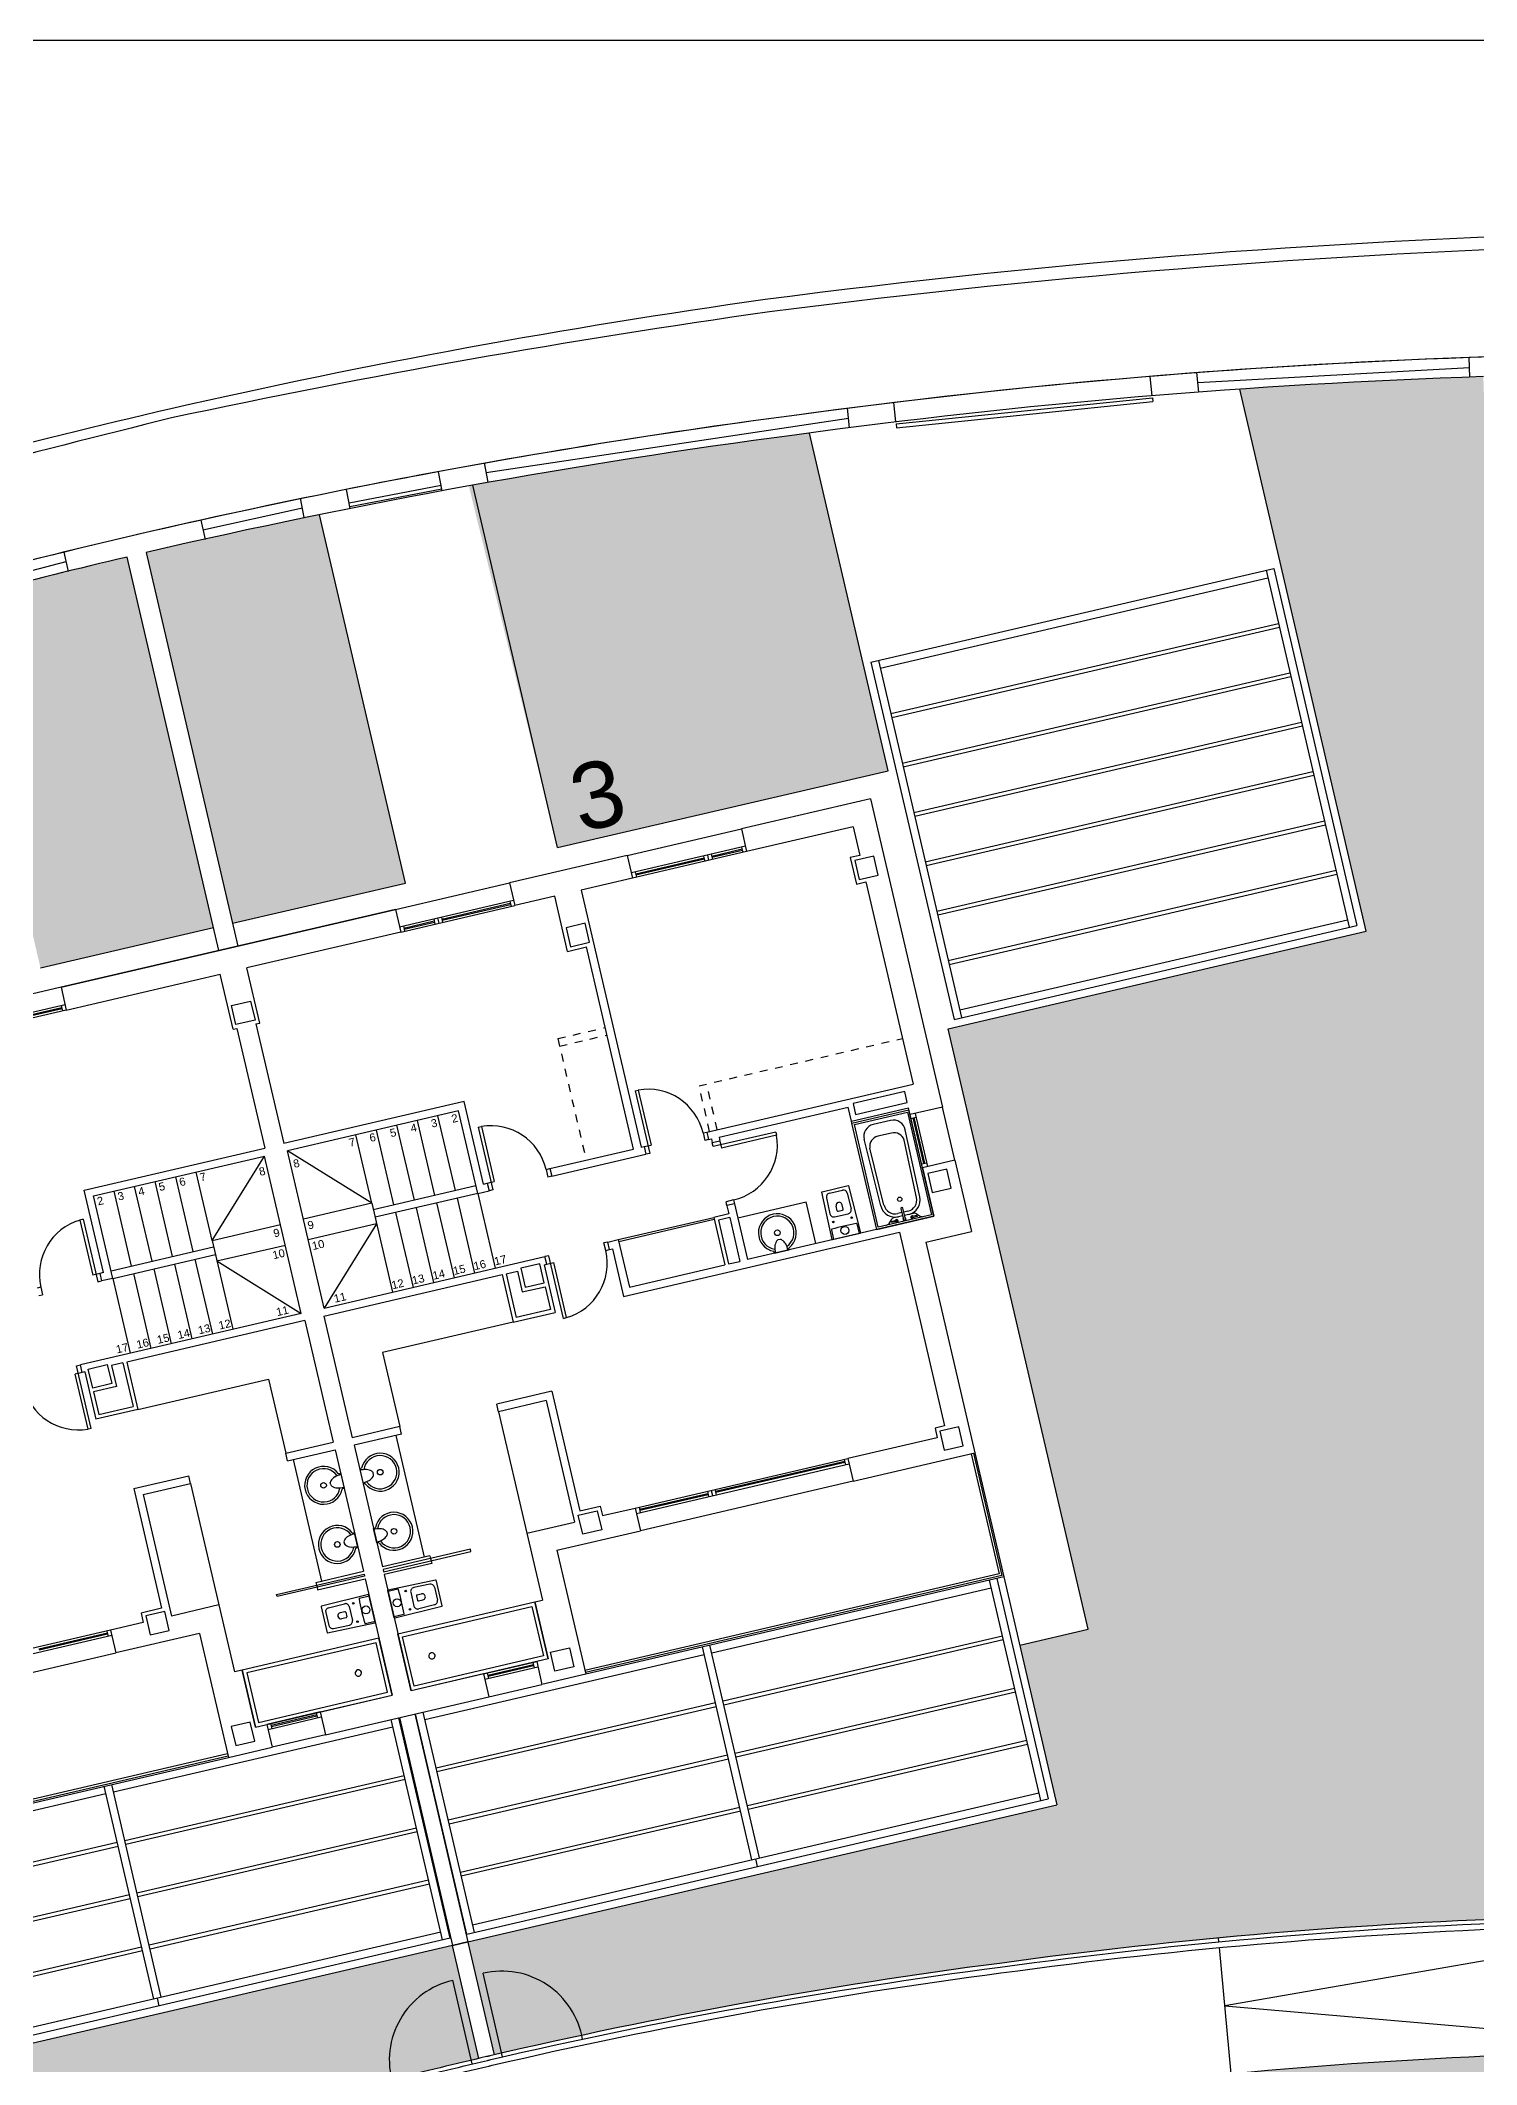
# Model space of a CAD drawing. Header units: millimetres. Extents: x 441061 to 442903, y 4515148 to 4515613.
# Drawn here: x 441847.95 to 441866.35, y 4515587 to 4515612.94 of the extents above; entities that cross this region are included whole.
import ezdxf
from ezdxf.enums import TextEntityAlignment as Align

# ---------------------------------------------------------------- set-up
doc = ezdxf.new("R2010")
doc.units = ezdxf.units.MM
doc.linetypes.add('RAYITAS', pattern=[0.375, 0.25, -0.125])
doc.layers.add('01_cartela', color=6, linetype='Continuous', plot=False)
doc.layers.add('01_cesped', color=7, linetype='Continuous', true_color=0x659a66)
for name, color, linetype in [('01_cotas', 254, 'Continuous'), ('01_mono PRIMERA', 2, 'Continuous'), ('01_piscinas', 254, 'Continuous'), ('01_proyección', 4, 'RAYITAS'), ('01_PÉRGOLAS', 254, 'Continuous')]:
    doc.layers.add(name, color=color, linetype=linetype)
doc.styles.add('Estilo1', font='swissel.ttf')
doc.styles.add('NIEVES2', font='sanss___.ttf')

# ---------------------------------------------------------------- blocks, each defined once
blk = doc.blocks.new('A$C065C7C63')
at = {"layer": '01_mono PRIMERA', "color": 254}
for p, q in [((7.657, 13.1, 0), (6.157, 13.1, 0)), ((7.657, 13.1, 0), (7.657, 12.8, 0)), ((7.657, 13.1, 0), (12.057, 13.1, 0)), ((12.057, 13.1, 0), (7.657, 13.1, 0)), ((12.057, 13.1, 0), (12.057, 12.8, 0)), ((12.057, 13.1, 0), (13.557, 13.1, 0)), ((15.107, 13.1, 0), (13.557, 13.1, 0)), ((13.557, 13.1, 0), (13.557, 12.8, 0)), ((15.107, 13.1, 0), (15.107, 12.8, 0)), ((15.107, 13.1, 0), (16.607, 13.1, 0)), ((16.607, 13.1, 0), (16.607, 12.8, 0)), ((18.307, 13.1, 0), (16.607, 13.1, 0)), ((18.307, 13.1, 0), (18.307, 9.042, 0)), ((7.657, 12.87, 0), (6.157, 12.87, 0)), ((7.657, 12.8, 0), (6.157, 12.8, 0)), ((7.607, 12.842, 0), (7.207, 12.842, 0)), ((7.607, 12.828, 0), (7.207, 12.828, 0)), ((7.607, 12.87, 0), (7.607, 12.8, 0)), ((7.657, 12.8, 0), (9.682, 12.8, 0)), ((9.682, 12.075, 0), (9.682, 12.8, 0)), ((10.032, 12.075, 0), (10.032, 12.8, 0)), ((12.057, 12.8, 0), (10.032, 12.8, 0)), ((12.057, 12.87, 0), (13.557, 12.87, 0)), ((12.057, 12.8, 0), (13.557, 12.8, 0)), ((12.107, 12.87, 0), (12.107, 12.8, 0)), ((12.107, 12.842, 0), (12.507, 12.842, 0)), ((12.107, 12.828, 0), (12.507, 12.828, 0)), ((12.507, 12.87, 0), (12.507, 12.8, 0)), ((12.557, 12.87, 0), (12.557, 12.8, 0)), ((12.607, 12.87, 0), (12.607, 12.8, 0)), ((12.607, 12.842, 0), (13.507, 12.842, 0)), ((12.607, 12.828, 0), (13.507, 12.828, 0)), ((13.507, 12.87, 0), (13.507, 12.8, 0)), ((14.082, 12.8, 0), (13.557, 12.8, 0)), ((14.082, 12.075, 0), (14.082, 12.8, 0)), ((14.432, 12.8, 0), (14.432, 9.415, 0)), ((15.107, 12.8, 0), (14.432, 12.8, 0)), ((16.607, 12.87, 0), (15.107, 12.87, 0)), ((16.607, 12.8, 0), (15.107, 12.8, 0)), ((15.157, 12.87, 0), (15.157, 12.8, 0)), ((16.057, 12.842, 0), (15.157, 12.842, 0)), ((16.057, 12.828, 0), (15.157, 12.828, 0)), ((16.057, 12.87, 0), (16.057, 12.8, 0)), ((16.107, 12.87, 0), (16.107, 12.8, 0)), ((16.157, 12.87, 0), (16.157, 12.8, 0)), ((16.557, 12.842, 0), (16.157, 12.842, 0)), ((16.557, 12.828, 0), (16.157, 12.828, 0)), ((16.557, 12.87, 0), (16.557, 12.8, 0)), ((18.007, 12.8, 0), (16.607, 12.8, 0)), ((18.007, 12.8, 0), (18.007, 12.425, 0)), ((9.682, 12.075, 0), (9.732, 12.075, 0)), ((9.732, 12.075, 0), (9.732, 10.5, 0)), ((9.982, 12.075, 0), (9.982, 10.5, 0)), ((9.982, 12.075, 0), (10.032, 12.075, 0)), ((14.332, 9.415, 0), (14.332, 12.075, 0)), ((18.007, 12.075, 0), (18.007, 9.415, 0)), ((7.357, 10.5, 0), (9.732, 10.5, 0)), ((7.357, 9.415, 0), (7.357, 10.5, 0)), ((7.457, 10.4, 0), (9.707, 10.4, 0)), ((7.457, 9.315, 0), (7.457, 10.4, 0)), ((7.727, 9.415, 0), (7.727, 10.4, 0)), ((7.997, 9.415, 0), (7.997, 10.4, 0)), ((8.267, 9.415, 0), (8.267, 10.4, 0)), ((8.537, 9.415, 0), (8.537, 10.4, 0)), ((8.807, 9.5, 0), (8.807, 10.4, 0)), ((8.807, 9.5, 0), (9.707, 10.4, 0)), ((9.707, 8.33, 0), (9.707, 10.4, 0)), ((12.357, 10.5, 0), (9.982, 10.5, 0)), ((12.257, 10.4, 0), (10.007, 10.4, 0)), ((10.907, 9.5, 0), (10.007, 10.4, 0)), ((10.007, 8.33, 0), (10.007, 10.4, 0)), ((10.907, 9.5, 0), (10.907, 10.4, 0)), ((11.177, 9.415, 0), (11.177, 10.4, 0)), ((11.447, 9.415, 0), (11.447, 10.4, 0)), ((11.717, 9.415, 0), (11.717, 10.4, 0)), ((11.987, 9.415, 0), (11.987, 10.4, 0)), ((12.257, 9.315, 0), (12.257, 10.4, 0)), ((12.357, 9.415, 0), (12.357, 10.5, 0)), ((7.259, 10.139, 0), (7.217, 10.139, 0)), ((7.217, 10.139, 0), (7.217, 9.415, 0)), ((7.259, 10.139, 0), (7.259, 9.315, 0)), ((12.456, 10.139, 0), (12.497, 10.139, 0)), ((12.456, 10.139, 0), (12.456, 9.315, 0)), ((12.497, 10.139, 0), (12.497, 9.415, 0)), ((14.52, 10.139, 0), (14.562, 10.139, 0)), ((14.52, 10.139, 0), (14.52, 9.315, 0)), ((14.562, 10.139, 0), (14.562, 9.415, 0)), ((6.534, 9.415, 0), (6.484, 9.415, 0)), ((6.534, 9.415, 0), (6.534, 9.315, 0)), ((7.309, 9.415, 0), (7.217, 9.415, 0)), ((7.357, 9.415, 0), (7.309, 9.415, 0)), ((7.309, 9.415, 0), (7.309, 9.315, 0)), ((7.457, 9.415, 0), (8.807, 9.415, 0)), ((8.807, 9.5, 0), (8.807, 8.33, 0)), ((8.807, 9.5, 0), (9.707, 9.5, 0)), ((10.907, 9.5, 0), (10.007, 9.5, 0)), ((10.907, 9.5, 0), (10.907, 8.33, 0)), ((12.257, 9.415, 0), (10.907, 9.415, 0)), ((12.357, 9.415, 0), (12.406, 9.415, 0)), ((12.406, 9.415, 0), (12.406, 9.315, 0)), ((12.406, 9.415, 0), (12.497, 9.415, 0)), ((13.181, 9.415, 0), (13.231, 9.415, 0)), ((13.181, 9.415, 0), (13.181, 9.315, 0)), ((13.231, 9.415, 0), (14.332, 9.415, 0)), ((13.231, 9.415, 0), (13.231, 9.315, 0)), ((14.432, 9.415, 0), (14.47, 9.415, 0)), ((14.47, 9.415, 0), (14.47, 9.315, 0)), ((14.47, 9.415, 0), (14.562, 9.415, 0)), ((15.245, 9.415, 0), (15.295, 9.415, 0)), ((15.245, 9.415, 0), (15.245, 9.315, 0)), ((15.295, 9.415, 0), (18.007, 9.415, 0)), ((15.295, 9.415, 0), (15.295, 9.315, 0)), ((6.484, 9.315, 0), (6.534, 9.315, 0)), ((7.259, 9.315, 0), (7.309, 9.315, 0)), ((7.457, 9.315, 0), (7.309, 9.315, 0)), ((7.457, 9.315, 0), (7.457, 8.33, 0)), ((7.457, 9.315, 0), (8.807, 9.315, 0)), ((7.727, 9.315, 0), (7.727, 8.33, 0)), ((7.997, 9.315, 0), (7.997, 8.33, 0)), ((8.267, 9.315, 0), (8.267, 8.33, 0)), ((8.537, 9.315, 0), (8.537, 8.33, 0)), ((8.807, 9.315, 0), (8.807, 9.23, 0)), ((8.807, 9.23, 0), (9.707, 9.23, 0)), ((8.807, 9.23, 0), (9.707, 8.33, 0)), ((10.907, 9.23, 0), (10.007, 9.23, 0)), ((10.907, 9.23, 0), (10.007, 8.33, 0)), ((10.907, 9.315, 0), (10.907, 9.23, 0)), ((12.257, 9.315, 0), (10.907, 9.315, 0)), ((11.177, 9.315, 0), (11.177, 8.33, 0)), ((11.447, 9.315, 0), (11.447, 8.33, 0)), ((11.717, 9.315, 0), (11.717, 8.33, 0)), ((11.987, 9.315, 0), (11.987, 8.33, 0)), ((12.257, 9.315, 0), (12.257, 8.33, 0)), ((12.257, 9.315, 0), (12.406, 9.315, 0)), ((12.456, 9.315, 0), (12.406, 9.315, 0)), ((13.231, 9.315, 0), (13.181, 9.315, 0)), ((13.231, 9.315, 0), (14.47, 9.315, 0)), ((14.52, 9.315, 0), (14.47, 9.315, 0)), ((15.295, 9.315, 0), (15.245, 9.315, 0)), ((15.295, 9.315, 0), (15.332, 9.315, 0)), ((15.332, 9.315, 0), (15.332, 9.265, 0)), ((15.432, 9.265, 0), (15.332, 9.265, 0)), ((15.332, 9.215, 0), (15.332, 9.265, 0)), ((16.156, 9.215, 0), (15.332, 9.215, 0)), ((15.432, 9.315, 0), (17.132, 9.315, 0)), ((15.432, 9.315, 0), (15.432, 9.265, 0)), ((15.432, 9.265, 0), (15.432, 9.173, 0)), ((16.156, 9.173, 0), (15.432, 9.173, 0)), ((16.156, 9.215, 0), (16.156, 9.173, 0)), ((17.132, 9.13, 0), (17.132, 9.315, 0)), ((17.132, 9.105, 0), (17.132, 9.13, 0)), ((17.132, 9.13, 0), (17.882, 9.13, 0)), ((17.132, 9.105, 0), (17.132, 9.13, 0)), ((17.132, 7.705, 0), (17.132, 9.105, 0)), ((17.132, 9.105, 0), (17.882, 9.105, 0)), ((17.882, 9.042, 0), (17.882, 9.13, 0)), ((17.882, 7.705, 0), (17.882, 9.105, 0)), ((17.158, 7.731, 0), (17.158, 9.079, 0)), ((17.158, 9.079, 0), (17.856, 9.079, 0)), ((17.252, 7.987, 0), (17.237, 8.867, 0)), ((17.622, 9.025, 0), (17.393, 9.025, 0)), ((17.598, 8.865, 0), (17.417, 8.865, 0)), ((17.763, 7.987, 0), (17.777, 8.867, 0)), ((17.856, 9.079, 0), (17.856, 7.731, 0)), ((18.307, 9.042, 0), (17.882, 9.042, 0)), ((17.882, 8.342, 0), (17.882, 9.042, 0)), ((17.882, 8.992, 0), (17.952, 8.992, 0)), ((17.91, 8.392, 0), (17.91, 8.992, 0)), ((17.924, 8.392, 0), (17.924, 8.992, 0)), ((17.952, 8.342, 0), (17.952, 9.042, 0)), ((18.307, 8.342, 0), (18.307, 9.042, 0)), ((17.293, 7.988, 0), (17.281, 8.739, 0)), ((17.721, 7.988, 0), (17.733, 8.739, 0)), ((6.751, 7.506, 0), (6.751, 8.33, 0)), ((6.751, 8.33, 0), (6.801, 8.33, 0)), ((9.707, 8.33, 0), (6.801, 8.33, 0)), ((6.801, 8.23, 0), (6.801, 8.33, 0)), ((10.007, 8.33, 0), (12.913, 8.33, 0)), ((12.913, 8.23, 0), (12.913, 8.33, 0)), ((12.963, 8.33, 0), (12.913, 8.33, 0)), ((12.963, 7.506, 0), (12.963, 8.33, 0)), ((13.738, 8.33, 0), (13.688, 8.33, 0)), ((13.688, 8.23, 0), (13.688, 8.33, 0)), ((13.738, 8.33, 0), (13.877, 8.33, 0)), ((13.738, 8.23, 0), (13.738, 8.33, 0)), ((13.877, 8.33, 0), (13.877, 7.705, 0)), ((13.877, 8.33, 0), (15.132, 8.33, 0)), ((13.877, 8.305, 0), (15.132, 8.305, 0)), ((15.332, 8.33, 0), (15.132, 8.33, 0)), ((15.132, 8.33, 0), (15.132, 7.705, 0)), ((15.332, 8.44, 0), (15.332, 8.49, 0)), ((15.432, 8.49, 0), (15.332, 8.49, 0)), ((15.332, 8.455, 0), (15.332, 8.33, 0)), ((15.432, 8.44, 0), (15.332, 8.44, 0)), ((15.432, 8.49, 0), (15.432, 8.44, 0)), ((15.432, 8.455, 0), (15.432, 7.705, 0)), ((17.882, 8.392, 0), (17.952, 8.392, 0)), ((18.307, 8.342, 0), (17.882, 8.342, 0)), ((17.882, 8.342, 0), (17.882, 7.705, 0)), ((18.307, 8.342, 0), (18.307, 7.405, 0)), ((6.801, 8.23, 0), (6.71, 8.23, 0)), ((6.71, 7.506, 0), (6.71, 8.23, 0)), ((6.837, 8.23, 0), (6.801, 8.23, 0)), ((6.837, 8.23, 0), (6.837, 7.605, 0)), ((7.337, 8.23, 0), (7.187, 8.23, 0)), ((7.187, 8.23, 0), (7.187, 7.955, 0)), ((7.337, 8.23, 0), (7.337, 7.655, 0)), ((9.732, 8.23, 0), (7.387, 8.23, 0)), ((7.387, 8.23, 0), (7.387, 7.605, 0)), ((9.732, 8.23, 0), (9.732, 6.63, 0)), ((9.982, 8.23, 0), (9.982, 6.63, 0)), ((9.982, 8.23, 0), (12.327, 8.23, 0)), ((12.327, 8.23, 0), (12.327, 7.605, 0)), ((12.377, 8.23, 0), (12.527, 8.23, 0)), ((12.377, 8.23, 0), (12.377, 7.655, 0)), ((12.527, 8.23, 0), (12.527, 7.955, 0)), ((12.877, 8.23, 0), (12.913, 8.23, 0)), ((12.877, 8.23, 0), (12.877, 7.605, 0)), ((12.913, 8.23, 0), (13.005, 8.23, 0)), ((13.005, 7.506, 0), (13.005, 8.23, 0)), ((13.688, 8.23, 0), (13.738, 8.23, 0)), ((13.738, 8.23, 0), (13.777, 8.23, 0)), ((13.777, 8.23, 0), (13.777, 7.605, 0)), ((15.332, 8.28, 0), (15.182, 8.28, 0)), ((15.182, 8.28, 0), (15.182, 7.705, 0)), ((15.332, 8.28, 0), (15.332, 7.705, 0)), ((15.432, 8.255, 0), (16.332, 8.255, 0)), ((16.332, 7.705, 0), (16.332, 8.255, 0)), ((16.596, 8.246, 0), (16.593, 8.036, 0)), ((16.646, 8.295, 0), (16.819, 8.295, 0)), ((16.692, 8.055, 0), (16.692, 8.115, 0)), ((16.702, 8.045, 0), (16.762, 8.045, 0)), ((16.772, 8.055, 0), (16.772, 8.115, 0)), ((16.869, 8.246, 0), (16.872, 8.036, 0)), ((7.187, 7.955, 0), (6.887, 7.955, 0)), ((6.887, 7.955, 0), (6.887, 7.655, 0)), ((12.527, 7.955, 0), (12.827, 7.955, 0)), ((12.827, 7.955, 0), (12.827, 7.655, 0)), ((15.897, 7.862, 0), (15.867, 7.862, 0)), ((16.566, 7.832, 0), (16.564, 7.705, 0)), ((16.643, 7.985, 0), (16.822, 7.985, 0)), ((16.898, 7.832, 0), (16.9, 7.705, 0)), ((17.341, 7.785, 0), (17.301, 7.746, 0)), ((17.441, 7.8, 0), (17.376, 7.8, 0)), ((17.494, 7.842, 0), (17.441, 7.842, 0)), ((17.494, 7.8, 0), (17.441, 7.8, 0)), ((17.494, 7.893, 0), (17.494, 7.755, 0)), ((17.52, 7.755, 0), (17.52, 7.893, 0)), ((17.573, 7.842, 0), (17.52, 7.842, 0)), ((17.573, 7.8, 0), (17.52, 7.8, 0)), ((17.573, 7.8, 0), (17.639, 7.8, 0)), ((17.674, 7.785, 0), (17.714, 7.746, 0)), ((7.387, 7.605, 0), (6.837, 7.605, 0)), ((6.887, 7.655, 0), (7.337, 7.655, 0)), ((7.387, 7.605, 0), (9.107, 7.605, 0)), ((9.107, 7.605, 0), (9.107, 6.63, 0)), ((10.607, 7.605, 0), (10.607, 6.63, 0)), ((12.327, 7.605, 0), (10.607, 7.605, 0)), ((12.327, 7.605, 0), (12.877, 7.605, 0)), ((12.827, 7.655, 0), (12.377, 7.655, 0)), ((13.777, 7.605, 0), (17.407, 7.605, 0)), ((13.877, 7.705, 0), (15.132, 7.705, 0)), ((15.182, 7.705, 0), (15.332, 7.705, 0)), ((17.882, 7.705, 0), (15.432, 7.705, 0)), ((15.786, 7.707, 0), (15.786, 7.722, 0)), ((15.788, 7.705, 0), (15.976, 7.705, 0)), ((15.979, 7.707, 0), (15.978, 7.722, 0)), ((17.132, 7.705, 0), (17.882, 7.705, 0)), ((17.856, 7.731, 0), (17.158, 7.731, 0)), ((17.341, 7.763, 0), (17.407, 7.763, 0)), ((17.341, 7.748, 0), (17.341, 7.763, 0)), ((17.407, 7.748, 0), (17.341, 7.748, 0)), ((17.673, 7.763, 0), (17.607, 7.763, 0)), ((17.673, 7.748, 0), (17.607, 7.748, 0)), ((17.673, 7.763, 0), (17.673, 7.748, 0)), ((6.751, 7.506, 0), (6.71, 7.506, 0)), ((12.963, 7.506, 0), (13.005, 7.506, 0)), ((17.707, 7.405, 0), (17.707, 4.63, 0)), ((17.707, 7.405, 0), (18.307, 7.405, 0)), ((7.107, 6.63, 0), (7.832, 6.63, 0)), ((7.207, 6.53, 0), (7.207, 4.93, 0)), ((7.207, 6.53, 0), (7.832, 6.53, 0)), ((7.832, 6.53, 0), (7.832, 6.63, 0)), ((7.832, 6.53, 0), (7.832, 4.93, 0)), ((9.107, 6.63, 0), (9.732, 6.63, 0)), ((9.107, 6.53, 0), (9.107, 6.63, 0)), ((9.107, 6.53, 0), (9.732, 6.53, 0)), ((9.182, 6.53, 0), (9.182, 4.93, 0)), ((9.732, 6.53, 0), (9.732, 4.93, 0)), ((10.607, 6.63, 0), (9.982, 6.63, 0)), ((9.982, 6.53, 0), (9.982, 4.93, 0)), ((9.982, 6.53, 0), (9.982, 4.93, 0)), ((10.607, 6.53, 0), (9.982, 6.53, 0)), ((10.532, 6.53, 0), (10.532, 4.93, 0)), ((10.607, 6.53, 0), (10.607, 6.63, 0)), ((12.607, 6.63, 0), (11.882, 6.63, 0)), ((11.882, 6.53, 0), (11.882, 6.63, 0)), ((11.882, 6.53, 0), (11.882, 4.93, 0)), ((12.507, 6.53, 0), (11.882, 6.53, 0)), ((12.507, 6.53, 0), (12.507, 4.93, 0)), ((9.575, 6.104, 0), (9.575, 6.134, 0)), ((9.73, 6.215, 0), (9.715, 6.215, 0)), ((9.73, 6.022, 0), (9.715, 6.023, 0)), ((9.732, 6.213, 0), (9.732, 6.025, 0)), ((9.982, 6.213, 0), (9.982, 6.025, 0)), ((9.985, 6.215, 0), (9.999, 6.215, 0)), ((9.985, 6.022, 0), (9.999, 6.023, 0)), ((10.139, 6.104, 0), (10.139, 6.134, 0)), ((9.575, 5.356, 0), (9.575, 5.326, 0)), ((9.73, 5.438, 0), (9.715, 5.437, 0)), ((9.73, 5.245, 0), (9.715, 5.245, 0)), ((9.732, 5.247, 0), (9.732, 5.435, 0)), ((9.982, 5.247, 0), (9.982, 5.435, 0)), ((9.985, 5.438, 0), (9.999, 5.437, 0)), ((9.985, 5.245, 0), (9.999, 5.245, 0)), ((10.139, 5.356, 0), (10.139, 5.326, 0)), ((6.407, 4.93, 0), (3.607, 4.93, 0)), ((6.357, 4.93, 0), (6.357, 4.86, 0)), ((6.837, 4.93, 0), (6.407, 4.93, 0)), ((6.407, 4.93, 0), (6.407, 4.63, 0)), ((7.832, 4.93, 0), (7.207, 4.93, 0)), ((7.832, 4.93, 0), (7.832, 4.05, 0)), ((9.107, 4.93, 0), (9.732, 4.93, 0)), ((9.107, 4.93, 0), (9.107, 4.894, 0)), ((10.607, 4.93, 0), (9.982, 4.93, 0)), ((10.607, 4.93, 0), (10.607, 4.894, 0)), ((11.882, 4.93, 0), (12.507, 4.93, 0)), ((11.882, 4.93, 0), (11.882, 4.05, 0)), ((12.877, 4.93, 0), (13.307, 4.93, 0)), ((13.307, 4.93, 0), (13.307, 4.63, 0)), ((13.307, 4.93, 0), (16.107, 4.93, 0)), ((13.358, 4.93, 0), (13.358, 4.86, 0)), ((14.257, 4.93, 0), (14.257, 4.86, 0)), ((14.307, 4.93, 0), (14.307, 4.86, 0)), ((14.357, 4.93, 0), (14.357, 4.86, 0)), ((16.057, 4.93, 0), (16.057, 4.86, 0)), ((16.107, 4.93, 0), (16.107, 4.63, 0)), ((6.407, 4.86, 0), (3.607, 4.86, 0)), ((6.357, 4.902, 0), (5.457, 4.902, 0)), ((6.357, 4.888, 0), (5.457, 4.888, 0)), ((9.107, 4.894, 0), (9.107, 4.866, 0)), ((9.107, 4.866, 0), (9.107, 4.83, 0)), ((9.107, 4.83, 0), (9.732, 4.83, 0)), ((9.732, 4.83, 0), (9.732, 3.3, 0)), ((9.982, 4.83, 0), (9.982, 3.3, 0)), ((10.607, 4.83, 0), (9.982, 4.83, 0)), ((10.607, 4.894, 0), (10.607, 4.866, 0)), ((10.607, 4.866, 0), (10.607, 4.83, 0)), ((13.307, 4.86, 0), (16.107, 4.86, 0)), ((13.358, 4.902, 0), (14.257, 4.902, 0)), ((13.358, 4.888, 0), (14.257, 4.888, 0)), ((16.057, 4.902, 0), (14.357, 4.902, 0)), ((16.057, 4.888, 0), (14.357, 4.888, 0)), ((3.607, 4.63, 0), (6.407, 4.63, 0)), ((7.507, 4.63, 0), (6.407, 4.63, 0)), ((7.507, 4.63, 0), (7.507, 3, 0)), ((9.142, 4.526, 0), (9.142, 4.354, 0)), ((9.191, 4.576, 0), (9.401, 4.58, 0)), ((9.382, 4.48, 0), (9.322, 4.48, 0)), ((9.392, 4.47, 0), (9.392, 4.41, 0)), ((9.452, 4.53, 0), (9.452, 4.35, 0)), ((9.605, 4.606, 0), (9.732, 4.608, 0)), ((10.109, 4.606, 0), (9.982, 4.608, 0)), ((10.262, 4.53, 0), (10.262, 4.35, 0)), ((10.523, 4.576, 0), (10.313, 4.58, 0)), ((10.322, 4.47, 0), (10.322, 4.41, 0)), ((10.332, 4.48, 0), (10.392, 4.48, 0)), ((10.572, 4.526, 0), (10.572, 4.354, 0)), ((12.207, 4.63, 0), (13.307, 4.63, 0)), ((12.207, 4.63, 0), (12.207, 3, 0)), ((16.107, 4.63, 0), (13.307, 4.63, 0)), ((16.107, 4.63, 0), (17.707, 4.63, 0)), ((17.657, 4.63, 0), (17.657, 3.05, 0)), ((17.687, 4.63, 0), (17.687, 3.02, 0)), ((17.707, 4.63, 0), (17.707, 3, 0)), ((9.191, 4.304, 0), (9.401, 4.3, 0)), ((9.382, 4.4, 0), (9.322, 4.4, 0)), ((9.605, 4.274, 0), (9.732, 4.272, 0)), ((10.109, 4.274, 0), (9.982, 4.272, 0)), ((10.523, 4.304, 0), (10.313, 4.3, 0)), ((10.332, 4.4, 0), (10.392, 4.4, 0)), ((7.932, 3.3, 0), (8.082, 3.3, 0)), ((8.782, 3.3, 0), (8.082, 3.3, 0)), ((8.082, 3.3, 0), (8.082, 3, 0)), ((8.782, 3.23, 0), (8.082, 3.23, 0)), ((8.132, 3.3, 0), (8.132, 3.23, 0)), ((8.732, 3.272, 0), (8.132, 3.272, 0)), ((8.732, 3.258, 0), (8.132, 3.258, 0)), ((8.732, 3.3, 0), (8.732, 3.23, 0)), ((8.782, 3.3, 0), (9.732, 3.3, 0)), ((8.782, 3.3, 0), (8.782, 3, 0)), ((10.932, 3.3, 0), (9.982, 3.3, 0)), ((10.932, 3.3, 0), (10.932, 3, 0)), ((10.932, 3.3, 0), (11.632, 3.3, 0)), ((10.932, 3.23, 0), (11.632, 3.23, 0)), ((10.982, 3.3, 0), (10.982, 3.23, 0)), ((10.982, 3.272, 0), (11.582, 3.272, 0)), ((10.982, 3.258, 0), (11.582, 3.258, 0)), ((11.582, 3.3, 0), (11.582, 3.23, 0)), ((11.632, 3.3, 0), (11.632, 3, 0)), ((11.782, 3.3, 0), (11.632, 3.3, 0)), ((2.007, 3, 0), (7.507, 3, 0)), ((2.027, 3.02, 0), (7.507, 3.02, 0)), ((2.057, 3.05, 0), (7.507, 3.05, 0)), ((5.872, 2.9), (2.197, 2.9, 0)), ((5.872, 0.2), (5.872, 3)), ((5.972, 0.2), (5.972, 3)), ((9.648, 2.9, 0), (5.972, 2.9)), ((7.507, 3, 0), (8.082, 3, 0)), ((8.782, 3, 0), (8.082, 3, 0)), ((8.782, 3, 0), (10.932, 3, 0)), ((9.648, 0.1, 0), (9.648, 3, 0)), ((9.748, 0.1, 0), (9.748, 3, 0)), ((9.757, 3, 0), (9.757, 0, 0)), ((9.757, 3, 0), (9.757, 0, 0)), ((9.957, 3, 0), (9.957, 0, 0)), ((9.957, 3, 0), (9.957, 0, 0)), ((9.967, 0.1, 0), (9.967, 3, 0)), ((10.067, 0.1, 0), (10.067, 3, 0)), ((10.067, 2.9, 0), (13.742, 2.9)), ((10.932, 3, 0), (11.632, 3, 0)), ((12.207, 3, 0), (11.632, 3, 0)), ((17.657, 3.05, 0), (12.207, 3.05, 0)), ((17.687, 3.02, 0), (12.207, 3.02, 0)), ((17.707, 3, 0), (12.207, 3, 0)), ((13.742, 0.2), (13.742, 3)), ((13.842, 0.2), (13.842, 3)), ((13.842, 2.9), (17.517, 2.9, 0)), ((17.517, 0.1, 0), (17.517, 3, 0)), ((17.617, 3, 0), (17.617, 0.1, 0)), ((17.707, 3, 0), (17.707, 0, 0)), ((2.197, 2.263, 0), (5.872, 2.263)), ((2.197, 2.213, 0), (5.872, 2.213)), ((5.972, 2.263), (9.648, 2.263, 0)), ((5.972, 2.213), (9.648, 2.213, 0)), ((13.742, 2.263), (10.067, 2.263, 0)), ((13.742, 2.213), (10.067, 2.213, 0)), ((17.517, 2.263, 0), (13.842, 2.263)), ((17.517, 2.213, 0), (13.842, 2.213)), ((2.197, 1.575, 0), (5.872, 1.575)), ((5.972, 1.575), (9.648, 1.575, 0)), ((13.742, 1.575), (10.067, 1.575, 0)), ((17.517, 1.575, 0), (13.842, 1.575)), ((2.197, 1.525, 0), (5.872, 1.525)), ((5.972, 1.525), (9.648, 1.525, 0)), ((13.742, 1.525), (10.067, 1.525, 0)), ((17.517, 1.525, 0), (13.842, 1.525)), ((2.197, 0.888, 0), (5.872, 0.888)), ((2.197, 0.838, 0), (5.872, 0.838)), ((5.972, 0.888), (9.648, 0.888, 0)), ((5.972, 0.838), (9.648, 0.838, 0)), ((13.742, 0.888), (10.067, 0.888, 0)), ((13.742, 0.838), (10.067, 0.838, 0)), ((17.517, 0.888, 0), (13.842, 0.888)), ((17.517, 0.838, 0), (13.842, 0.838)), ((9.757, 0, 0), (2.007, 0, 0)), ((9.748, 0.1, 0), (2.097, 0.1, 0)), ((9.648, 0.2, 0), (2.197, 0.2, 0)), ((5.922, 0.1), (5.922, 0.2)), ((5.922, 0.1), (5.922, 0.2)), ((9.957, 0, 0), (9.757, 0, 0)), ((9.757, 0, 0), (9.957, 0, 0)), ((9.957, 0, 0), (17.707, 0, 0)), ((9.967, 0.1, 0), (17.617, 0.1, 0)), ((10.067, 0.2, 0), (17.517, 0.2, 0)), ((13.792, 0.1), (13.792, 0.2)), ((13.792, 0.1), (13.792, 0.2))]:
    blk.add_line(p, q, dxfattribs=at)
for points in [[(9.732, 12.375), (9.982, 12.375), (9.982, 12.125), (9.732, 12.125), (9.732, 12.375)], [(17.932, 12.125), (18.182, 12.125), (18.182, 12.375), (17.932, 12.375), (17.932, 12.125)], [(7.137, 8.005), (6.887, 8.005), (6.887, 8.255), (7.137, 8.255), (7.137, 8.005)], [(12.577, 8.005), (12.827, 8.005), (12.827, 8.255), (12.577, 8.255), (12.577, 8.005)], [(17.932, 8.005), (18.182, 8.005), (18.182, 8.255), (17.932, 8.255), (17.932, 8.005)], [(6.887, 4.755), (7.137, 4.755), (7.137, 5.005), (6.887, 5.005), (6.887, 4.755)], [(12.827, 4.755), (12.577, 4.755), (12.577, 5.005), (12.827, 5.005), (12.827, 4.755)], [(17.332, 4.755), (17.582, 4.755), (17.582, 5.005), (17.332, 5.005), (17.332, 4.755)], [(7.632, 3.125), (7.882, 3.125), (7.882, 3.375), (7.632, 3.375), (7.632, 3.125)], [(12.082, 3.125), (11.832, 3.125), (11.832, 3.375), (12.082, 3.375), (12.082, 3.125)]]:
    blk.add_lwpolyline(points, close=True, dxfattribs=at)
for points in [[(14.132, 12.125), (14.382, 12.125), (14.382, 12.375), (14.132, 12.375), (14.132, 12.125), (14.132, 12.125)], [(18.007, 12.425), (17.882, 12.425), (17.882, 12.075)], [(14.082, 12.075), (14.332, 12.075)], [(17.882, 12.075), (18.007, 12.075)], [(17.407, 7.605), (17.407, 5.055), (17.282, 5.055), (17.282, 4.93), (16.107, 4.93)], [(7.107, 6.63), (7.107, 5.055), (6.837, 5.055), (6.837, 4.93)], [(12.607, 6.63), (12.607, 5.055), (12.877, 5.055), (12.877, 4.93)], [(7.932, 3.3), (7.932, 4.05), (7.832, 4.05)], [(11.782, 3.3), (11.782, 4.05), (11.882, 4.05)]]:
    blk.add_lwpolyline(points, dxfattribs=at)
at = {"layer": '01_mono PRIMERA', "color": 254, "elevation": 0}
for points in [[(17.882, 9.345), (17.202, 9.345), (17.202, 9.2), (17.882, 9.2)], [(8.582, 4.894), (9.732, 4.894), (9.732, 4.866), (8.582, 4.866)], [(11.132, 4.894), (9.982, 4.894), (9.982, 4.866), (11.132, 4.866)], [(9.732, 4.05), (7.932, 4.05), (7.932, 3.3), (9.732, 3.3)], [(9.682, 4), (7.982, 4), (7.982, 3.35), (9.682, 3.35)], [(9.982, 4.05), (11.782, 4.05), (11.782, 3.3), (9.982, 3.3)], [(10.032, 4), (11.732, 4), (11.732, 3.35), (10.032, 3.35)]]:
    blk.add_lwpolyline(points, close=True, dxfattribs=at)
at = {"layer": '01_mono PRIMERA', "color": 254, "elevation": 0, "flags": 128}
for points in [[(16.551, 7.705, -0.414214), (16.547, 7.709), (16.547, 7.71), (16.557, 8.331, -0.436396), (16.561, 8.335), (16.903, 8.335, -0.436396), (16.907, 8.331), (16.917, 7.71), (16.917, 7.709, -0.414214), (16.913, 7.705)], [(9.732, 4.621, 0.414214), (9.728, 4.625), (9.727, 4.625), (9.107, 4.615, 0.436396), (9.102, 4.611), (9.102, 4.269, 0.436396), (9.107, 4.265), (9.727, 4.255), (9.728, 4.255, 0.414214), (9.732, 4.259)], [(9.982, 4.621, -0.414214), (9.986, 4.625), (9.987, 4.625), (10.608, 4.615, -0.436396), (10.612, 4.611), (10.612, 4.269, -0.436396), (10.608, 4.265), (9.987, 4.255), (9.986, 4.255, -0.414214), (9.982, 4.259)]]:
    blk.add_lwpolyline(points, format="xyb", close=True, dxfattribs=at)
at = {"layer": '01_mono PRIMERA', "color": 254}
for centre, radius in [((17.507, 8.015, 0), 0.0275), ((15.882, 7.953, 0), 0.036), ((16.612, 7.925, 0), 0.01), ((16.732, 7.785, 0), 0.051), ((16.852, 7.925, 0), 0.01), ((9.485, 6.119, 0), 0.036), ((10.23, 6.119, 0), 0.036), ((9.485, 5.341, 0), 0.036), ((10.23, 5.341, 0), 0.036), ((9.512, 4.56, 0), 0.01), ((9.652, 4.44, 0), 0.051), ((10.062, 4.44, 0), 0.051), ((10.202, 4.56, 0), 0.01), ((9.512, 4.32, 0), 0.01), ((10.202, 4.32, 0), 0.01)]:
    blk.add_circle(centre, radius, dxfattribs=at)
for centre, radius, start, end in [((7.259, 9.415, 0), 0.725, 93.2758, 180), ((12.456, 9.415, 0), 0.725, 0, 86.7242), ((14.52, 9.415, 0), 0.725, 0, 86.7242), ((15.432, 9.215, 0), 0.725, 270, 356.7242), ((17.391, 8.871, 0), 0.154, 89.317, 181.6763), ((17.414, 8.733, 0), 0.132, 88.598, 177.0747), ((17.601, 8.733, 0), 0.132, 2.9253, 91.402), ((17.624, 8.871, 0), 0.154, 358.3237, 90.683), ((6.751, 8.23, 0), 0.725, 180, 266.7242), ((12.963, 8.23, 0), 0.725, 273.2758, 360), ((15.882, 7.953, 0), 0.243, 294.8749, 245.1251), ((15.882, 7.953, 0), 0.213, 291.9436, 247.9344), ((16.646, 8.245, 0), 0.05, 90, 179.076), ((16.732, 8.115, 0), 0.04, 0, 180), ((16.702, 8.055, 0), 0.01, 180, 270), ((16.762, 8.055, 0), 0.01, 270, 0), ((16.819, 8.245, 0), 0.05, 0.924, 90), ((16.078, 7.708, 0), 0.279, 163.1835, 180.617), ((15.947, 7.747, 0), 0.143, 134.3044, 163.1835), ((15.882, 7.814, 0), 0.0498, 107.4096, 134.3044), ((15.882, 7.814, 0), 0.0498, 45.6956, 72.0468), ((15.817, 7.747, 0), 0.143, 16.8165, 45.6956), ((15.686, 7.708, 0), 0.279, 359.383, 16.8165), ((16.573, 7.832, 0), 0.007, 93.0641, 179.076), ((16.732, 4.861, 0), 2.982, 86.9359, 93.0641), ((16.643, 8.035, 0), 0.05, 179.076, 270), ((16.822, 8.035, 0), 0.05, 270, 0.924), ((16.891, 7.832, 0), 0.007, 0.924, 86.9359), ((17.441, 7.99, 0), 0.19, 180.9751, 270), ((17.441, 7.99, 0), 0.148, 180.921, 270), ((17.376, 7.75, 0), 0.05, 90, 134.8463), ((17.573, 7.99, 0), 0.148, 270, 359.1455), ((17.573, 7.99, 0), 0.19, 270, 359.0868), ((17.639, 7.75, 0), 0.05, 45, 90), ((15.773, 7.721, 0), 0.0128, 3.786, 59.4709), ((15.788, 7.708, 0), 0.0027, 186.6841, 270), ((15.976, 7.708, 0), 0.0027, 270, 353.3159), ((15.991, 7.721, 0), 0.0128, 120.5291, 176.214), ((17.265, 7.781, 0), 0.05, 270, 315.0092), ((17.407, 7.755, 0), 0.017, 206.179, 153.821), ((17.407, 7.755, 0), 0.0075, 270, 90), ((17.507, 7.755, 0), 0.019, 133.1736, 46.8264), ((17.507, 7.755, 0), 0.013, 180, 360), ((17.607, 7.755, 0), 0.017, 26.179, 333.821), ((17.607, 7.755, 0), 0.0075, 90, 270), ((17.749, 7.781, 0), 0.05, 225.0032, 270), ((9.485, 6.119, 0), 0.243, 24.8749, 335.1251), ((9.485, 6.119, 0), 0.213, 22.0656, 338.0564), ((10.23, 6.119, 0), 0.243, 204.8749, 155.1251), ((10.23, 6.119, 0), 0.213, 201.9436, 157.9344), ((9.623, 6.119, 0), 0.0498, 135.6956, 162.5904), ((9.623, 6.119, 0), 0.0498, 197.9532, 224.3044), ((9.69, 6.054, 0), 0.143, 106.8165, 135.6956), ((9.69, 6.184, 0), 0.143, 224.3044, 253.1835), ((9.729, 5.923, 0), 0.279, 89.383, 106.8165), ((9.729, 6.315, 0), 0.279, 253.1835, 270.617), ((9.716, 6.228, 0), 0.0128, 210.5291, 266.214), ((9.716, 6.01, 0), 0.0128, 93.786, 149.4709), ((9.73, 6.213, 0), 0.0027, 360, 83.3159), ((9.73, 6.025, 0), 0.0027, 276.6841, 360), ((9.985, 6.213, 0), 0.0027, 96.6841, 180), ((9.985, 5.923, 0), 0.279, 73.1835, 90.617), ((9.985, 6.315, 0), 0.279, 269.383, 286.8165), ((9.985, 6.025, 0), 0.0027, 180, 263.3159), ((9.998, 6.228, 0), 0.0128, 273.786, 329.4709), ((9.998, 6.01, 0), 0.0128, 30.5291, 86.214), ((10.025, 6.054, 0), 0.143, 44.3044, 73.1835), ((10.025, 6.184, 0), 0.143, 286.8165, 315.6956), ((10.092, 6.119, 0), 0.0498, 17.4096, 44.3044), ((10.092, 6.119, 0), 0.0498, 315.6956, 342.0468), ((9.485, 5.341, 0), 0.243, 24.8749, 335.1251), ((9.485, 5.341, 0), 0.213, 21.9436, 337.9344), ((10.23, 5.341, 0), 0.243, 204.8749, 155.1251), ((10.23, 5.341, 0), 0.213, 202.0656, 158.0564), ((9.623, 5.341, 0), 0.0498, 135.6956, 162.0468), ((9.623, 5.341, 0), 0.0498, 197.4096, 224.3044), ((9.69, 5.276, 0), 0.143, 106.8165, 135.6956), ((9.69, 5.406, 0), 0.143, 224.3044, 253.1835), ((9.729, 5.145, 0), 0.279, 89.383, 106.8165), ((9.729, 5.537, 0), 0.279, 253.1835, 270.617), ((9.716, 5.45, 0), 0.0128, 210.5291, 266.214), ((9.716, 5.232, 0), 0.0128, 93.786, 149.4709), ((9.73, 5.435, 0), 0.0027, 0, 83.3159), ((9.73, 5.247, 0), 0.0027, 276.6841, 0), ((9.985, 5.435, 0), 0.0027, 96.6841, 180), ((9.985, 5.145, 0), 0.279, 73.1835, 90.617), ((9.985, 5.537, 0), 0.279, 269.383, 286.8165), ((9.985, 5.247, 0), 0.0027, 180, 263.3159), ((9.998, 5.45, 0), 0.0128, 273.786, 329.4709), ((9.998, 5.232, 0), 0.0128, 30.5291, 86.214), ((10.025, 5.276, 0), 0.143, 44.3044, 73.1835), ((10.025, 5.406, 0), 0.143, 286.8165, 315.6956), ((10.092, 5.341, 0), 0.0498, 17.9532, 44.3044), ((10.092, 5.341, 0), 0.0498, 315.6956, 342.5904), ((9.192, 4.526, 0), 0.05, 90.924, 180), ((9.322, 4.44, 0), 0.04, 90, 270), ((9.382, 4.47, 0), 0.01, 360, 90), ((9.402, 4.53, 0), 0.05, 360, 90.924), ((12.576, 4.44, 0), 2.982, 176.9359, 183.0641), ((9.605, 4.599, 0), 0.007, 90.924, 176.9359), ((10.109, 4.599, 0), 0.007, 3.0641, 89.076), ((7.138, 4.44, 0), 2.982, 356.9359, 3.0641), ((10.312, 4.53, 0), 0.05, 89.076, 180), ((10.332, 4.47, 0), 0.01, 90, 180), ((10.392, 4.44, 0), 0.04, 270, 90), ((10.522, 4.526, 0), 0.05, 0, 89.076), ((9.192, 4.354, 0), 0.05, 180, 269.076), ((9.382, 4.41, 0), 0.01, 270, 360), ((9.402, 4.35, 0), 0.05, 269.076, 360), ((9.605, 4.281, 0), 0.007, 183.0641, 269.076), ((10.109, 4.281, 0), 0.007, 270.924, 356.9359), ((10.312, 4.35, 0), 0.05, 180, 270.924), ((10.332, 4.41, 0), 0.01, 180, 270), ((10.522, 4.354, 0), 0.05, 270.924, 0), ((9.373, 3.675, 0), 0.04, 0.0137, 180.0137), ((9.373, 3.675, 0), 0.04, 180.0137, 0.0137), ((10.342, 3.675, 0), 0.04, 359.9863, 179.9863), ((10.342, 3.675, 0), 0.04, 179.9863, 359.9863)]:
    blk.add_arc(centre, radius, start, end, dxfattribs=at)
blk.add_ellipse((17.507, 7.893, 0), major_axis=(0.013, 0), ratio=0.955769, start_param=0, end_param=3.141593, dxfattribs=at)
at = {"layer": '01_proyección', "color": 120, "ltscale": 0.25}
for p, q in [((13.707, 11.015, 0), (14.332, 11.015, 0)), ((13.707, 11.015, 0), (13.707, 9.43, 0)), ((13.707, 10.915, 0), (14.332, 10.915, 0)), ((15.332, 10.015, 0), (18.007, 10.015, 0)), ((15.332, 9.415, 0), (15.332, 10.015, 0)), ((15.432, 9.415, 0), (15.432, 10.015, 0))]:
    blk.add_line(p, q, dxfattribs=at)
at = {"layer": '01_mono PRIMERA', "color": 254, "style": 'NIEVES2'}
for s, height, p in [('2', 0.103, (7.526, 10.268, 0)), ('3', 0.103, (7.796, 10.268, 0)), ('4', 0.103, (8.066, 10.268, 0)), ('5', 0.103, (8.336, 10.268, 0)), ('6', 0.103, (8.606, 10.268, 0)), ('7', 0.103, (8.876, 10.268, 0)), ('8', 0.103, (9.632, 10.166, 0)), ('8', 0.103, (10.082, 10.166, 0)), ('7', 0.103, (10.838, 10.268, 0)), ('6', 0.103, (11.108, 10.268, 0)), ('5', 0.103, (11.378, 10.268, 0)), ('4', 0.103, (11.648, 10.268, 0)), ('3', 0.103, (11.918, 10.268, 0)), ('2', 0.103, (12.188, 10.268, 0)), ('9', 0.103, (9.632, 9.356, 0)), ('9', 0.103, (10.082, 9.356, 0)), ('10', 0.1026, (9.597, 9.086, 0)), ('10', 0.1026, (10.117, 9.086, 0)), ('17', 0.1026, (7.37, 8.365, 0)), ('16', 0.1026, (7.64, 8.365, 0)), ('15', 0.1026, (7.91, 8.365, 0)), ('14', 0.1026, (8.18, 8.365, 0)), ('13', 0.1026, (8.45, 8.365, 0)), ('12', 0.1026, (8.72, 8.365, 0)), ('11', 0.1026, (9.478, 8.365, 0)), ('11', 0.1026, (10.236, 8.365, 0)), ('12', 0.1026, (10.995, 8.365, 0)), ('13', 0.1026, (11.265, 8.365, 0)), ('14', 0.1026, (11.535, 8.365, 0)), ('15', 0.1026, (11.805, 8.365, 0)), ('16', 0.1026, (12.075, 8.365, 0)), ('17', 0.1026, (12.345, 8.365, 0))]:
    blk.add_text(s, height=height, dxfattribs=at).set_placement(p, align=Align.CENTER)
blk = doc.blocks.new('A$C3397442D')
at = {"layer": '01_cotas'}
for p, q in [((0, 4.7), (0, 0)), ((0, 4.7), (5.3, 4.7)), ((0.1, 4.7), (0.1, 0)), ((5.2, 4.7), (5.2, 0)), ((5.3, 4.7), (5.3, 0)), ((0.1, 4.6), (5.2, 4.6)), ((0.1, 4), (5.2, 4)), ((0.1, 3.95), (5.2, 3.95)), ((0.1, 3.35), (5.2, 3.35)), ((0.1, 3.3), (5.2, 3.3)), ((0.1, 2.7), (5.2, 2.7)), ((0.1, 2.65), (5.2, 2.65)), ((0.1, 2.05), (5.2, 2.05)), ((0.1, 2), (5.2, 2)), ((0.1, 1.4), (5.2, 1.4)), ((0.1, 1.35), (5.2, 1.35)), ((0.1, 0.75), (5.2, 0.75)), ((0.1, 0.7), (5.2, 0.7)), ((0.1, 0.1), (5.2, 0.1)), ((0, 0), (5.3, 0))]:
    blk.add_line(p, q, dxfattribs=at)

msp = doc.modelspace()

# ---------------------------------------------------------------- hatches: boundary and pattern name
at = {"layer": '01_cesped', "true_color": 0xc1d7c2}
h = msp.add_hatch(color=9, dxfattribs=at)
h.dxf.hatch_style = 1
h.paths.add_polyline_path([(441863.317, 4515608.475), (441864.588, 4515608.554), (441865.612, 4515608.604), (441866.435, 4515608.631), (441867.076, 4515588.891), (441865.637, 4515588.818), (441863.868, 4515588.697), (441862.062, 4515588.524), (441860.235, 4515588.299), (441858.441, 4515588.039), (441856.956, 4515587.787), (441855.569, 4515587.52), (441853.761, 4515587.126), (441853.424, 4515588.572), (441860.971, 4515590.331), (441860.495, 4515592.376), (441861.372, 4515592.58), (441859.578, 4515600.278), (441864.935, 4515601.526)])
h = msp.add_hatch(color=9, dxfattribs=at)
h.dxf.hatch_style = 1
h.paths.add_polyline_path([(441853.437, 4515607.234), (441854.797, 4515607.47), (441856.124, 4515607.678), (441857.115, 4515607.82), (441857.8, 4515607.913), (441858.808, 4515603.585), (441854.572, 4515602.599)])
h = msp.add_hatch(color=9, dxfattribs=at)
h.dxf.hatch_style = 1
h.paths.add_polyline_path([(441849.301, 4515606.382), (441850.057, 4515606.55), (441851.328, 4515606.831), (441851.524, 4515606.865), (441852.624, 4515602.145), (441850.408, 4515601.629)])
h = msp.add_hatch(color=9, dxfattribs=at)
h.dxf.hatch_style = 1
h.paths.add_polyline_path([(441846.853, 4515605.76), (441847.043, 4515605.816), (441848.305, 4515606.14), (441849.058, 4515606.322), (441850.165, 4515601.572), (441847.949, 4515601.056)])
h = msp.add_hatch(color=9, dxfattribs=at)
h.dxf.hatch_style = 1
h.paths.add_polyline_path([(441833.744, 4515601.969), (441835.162, 4515602.384), (441836.884, 4515594.992), (441842.535, 4515596.308), (441844.328, 4515588.61), (441845.204, 4515588.814), (441845.681, 4515586.769), (441853.229, 4515588.527), (441853.566, 4515587.08), (441852.822, 4515586.9), (441852.449, 4515586.805), (441852.106, 4515586.703), (441849.806, 4515586.024), (441847.456, 4515585.348), (441845.352, 4515584.757), (441843.76, 4515584.307), (441842.219, 4515583.856), (441840.774, 4515583.434), (441839.291, 4515583)])
h = msp.add_hatch(color=9, dxfattribs=at)
h.dxf.hatch_style = 1
h.paths.add_polyline_path([(441858.715, 4515586.311), (441860.166, 4515586.524), (441861.642, 4515586.715), (441862.782, 4515586.84), (441864.108, 4515586.96), (441865.39, 4515587.051), (441866.676, 4515587.116), (441867.992, 4515587.156), (441869.192, 4515587.17), (441870.884, 4515587.162), (441872.394, 4515587.127), (441873.609, 4515587.08), (441875.196, 4515586.99), (441876.83, 4515586.877), (441878.339, 4515586.785), (441880.215, 4515586.671), (441881.891, 4515586.569), (441884.376, 4515586.418), (441886.207, 4515586.306), (441888.03, 4515586.195), (441889.247, 4515586.121), (441889.645, 4515586.097), (441889.801, 4515585.064), (441888.028, 4515584.784), (441887.013, 4515584.612), (441885.799, 4515584.381), (441884.566, 4515584.114), (441883.172, 4515583.803), (441880.399, 4515583.158), (441879.211, 4515582.87), (441878.384, 4515582.666), (441877.307, 4515582.395), (441876.374, 4515582.156), (441875.311, 4515581.879), (441874.144, 4515581.568), (441873.117, 4515581.289), (441872.079, 4515580.979), (441870.829, 4515580.591), (441869.152, 4515580.045), (441867.441, 4515579.458), (441866.348, 4515579.067), (441865.52, 4515578.762), (441864.659, 4515578.437), (441863.85, 4515578.125), (441862.746, 4515577.687), (441862.057, 4515577.407), (441861.633, 4515578.537), (441861.216, 4515579.648), (441860.699, 4515581.025), (441860.254, 4515582.211), (441859.759, 4515583.531), (441859.232, 4515584.932)])

# ---------------------------------------------------------------- linework, layer by layer
at = {"layer": '01_cartela', "color": 3, "elevation": 0}
msp.add_lwpolyline([(441758.965, 4515612.944), (441758.965, 4515512.447), (441901.943, 4515512.447), (441901.943, 4515612.944)], close=True, dxfattribs=at)
at = {"layer": '01_piscinas'}
for p, q in [((441866.26, 4515608.629), (441866.252, 4515608.88)), ((441862.191, 4515608.39), (441862.166, 4515608.639)), ((441862.789, 4515608.438), (441862.764, 4515608.687)), ((441862.777, 4515608.56), (441866.256, 4515608.754)), ((441858.908, 4515608.055), (441858.883, 4515608.304)), ((441858.911, 4515608.03), (441862.194, 4515608.365)), ((441858.916, 4515607.981), (441862.199, 4515608.315)), ((441862.194, 4515608.365), (441862.199, 4515608.315)), ((441864.935, 4515601.526), (441863.317, 4515608.475)), ((441853.661, 4515607.408), (441858.3, 4515608.103)), ((441858.313, 4515607.981), (441858.287, 4515608.23)), ((441858.911, 4515608.03), (441858.916, 4515607.981)), ((441858.808, 4515603.585), (441857.8, 4515607.913)), ((441853.684, 4515607.285), (441853.637, 4515607.531)), ((441853.095, 4515607.172), (441853.048, 4515607.417)), ((441851.328, 4515606.831), (441851.28, 4515607.076)), ((441851.917, 4515606.944), (441851.87, 4515607.19)), ((441851.903, 4515607.018), (441853.081, 4515607.245)), ((441851.912, 4515606.969), (441853.09, 4515607.196)), ((441854.572, 4515602.599), (441853.49, 4515607.244)), ((441850.001, 4515606.794), (441850.057, 4515606.55)), ((441850.029, 4515606.673), (441851.304, 4515606.954)), ((441852.624, 4515602.145), (441851.524, 4515606.865)), ((441847.008, 4515605.936), (441848.276, 4515606.265)), ((441848.248, 4515606.384), (441848.305, 4515606.14)), ((441850.233, 4515601.28), (441849.058, 4515606.322)), ((441849.301, 4515606.382), (441850.476, 4515601.337)), ((441854.572, 4515602.599), (441858.808, 4515603.585)), ((441850.408, 4515601.629), (441852.624, 4515602.145)), ((441850.165, 4515601.572), (441847.949, 4515601.056)), ((441859.578, 4515600.278), (441864.935, 4515601.526)), ((441861.372, 4515592.58), (441859.578, 4515600.278)), ((441860.495, 4515592.376), (441861.372, 4515592.58)), ((441863.046, 4515588.575, 0), (441863.042, 4515588.624)), ((441863.206, 4515586.882, 0), (441863.053, 4515588.5, 0)), ((441853.48, 4515587.009), (441853.23, 4515588.081)), ((441853.869, 4515587.099), (441853.62, 4515588.171))]:
    msp.add_line(p, q, dxfattribs=at)
for points in [[(441838.596, 4515605.222, -0.017052), (441849.62, 4515608.229, -0.020922), (441857.233, 4515609.627, -0.027056), (441868.473, 4515610.491, -0.015663), (441878.404, 4515610.115), (441887.407, 4515609.565), (441898.75, 4515608.945)], [(441898.785, 4515608.782), (441888.389, 4515609.344), (441887.396, 4515609.421), (441879.463, 4515609.891, 0.019411), (441868.484, 4515610.33, 0.025858), (441857.288, 4515609.465, 0.017876), (441849.629, 4515608.106, 0.01262), (441838.648, 4515605.086)], [(441838.642, 4515539.274), (441849.165, 4515545.081), (441856.164, 4515548.954, -0.013397), (441865.532, 4515553.929, -0.04126), (441879.366, 4515559.301, -0.013987), (441890.639, 4515562.042, -0.013983), (441896.514, 4515562.907, -0.020078), (441899.518, 4515563.142), (441899.613, 4515563.16), (441898.829, 4515566.003), (441898.207, 4515570.037), (441897.624, 4515574.932), (441897.95, 4515587.287), (441898.151, 4515601.364), (441898.278, 4515607.428), (441898.152, 4515607.443), (441887.214, 4515608.049), (441878.379, 4515608.587, 0.022373), (441868.404, 4515608.929, 0.031319), (441857.576, 4515608.135, 0.030707), (441847.107, 4515606.098, -0.006248)], [(441786.078, 4515588.112), (441796.599, 4515570.52), (441796.718, 4515570.554), (441802.685, 4515572.286), (441809.185, 4515574.163), (441813.776, 4515575.488), (441819.685, 4515577.168), (441823.783, 4515578.376), (441824.219, 4515578.505), (441836.113, 4515582.019), (441839.186, 4515582.918), (441839.229, 4515582.931), (441844.409, 4515584.445, 0.005835), (441852.489, 4515586.766, -0.002257), (441853.075, 4515586.911, -0.002318), (441853.676, 4515587.055, -0.000234), (441853.691, 4515587.058, -0.000109), (441853.72, 4515587.065, -0.024811), (441860.243, 4515588.25, -0.026464), (441867.271, 4515588.839, -0.005162), (441868.647, 4515588.867, -0.022759), (441876.969, 4515588.573), (441881.996, 4515588.266), (441897.95, 4515587.295)], [(441786.003, 4515588.09), (441796.564, 4515570.432), (441796.739, 4515570.482), (441802.706, 4515572.214), (441809.206, 4515574.091), (441813.797, 4515575.416), (441819.706, 4515577.096), (441823.804, 4515578.304), (441824.241, 4515578.433), (441836.134, 4515581.947), (441839.208, 4515582.846), (441839.25, 4515582.859), (441844.43, 4515584.373, 0.005834), (441852.509, 4515586.693, -0.002251), (441853.093, 4515586.838, -0.002318), (441853.693, 4515586.982, -0.000235), (441853.708, 4515586.985, -0.000109), (441853.737, 4515586.992, -0.024812), (441860.253, 4515588.175, -0.026464), (441867.273, 4515588.764, -0.005162), (441868.648, 4515588.792, -0.022761), (441876.964, 4515588.498), (441881.991, 4515588.192), (441897.948, 4515587.22)]]:
    msp.add_lwpolyline(points, format="xyb", dxfattribs=at)
at = {"layer": '01_piscinas', "elevation": 0}
for points in [[(441853.424, 4515588.572), (441853.761, 4515587.126)], [(441853.566, 4515587.08), (441853.229, 4515588.527)]]:
    msp.add_lwpolyline(points, dxfattribs=at)
at = {"layer": '01_piscinas'}
msp.add_lwpolyline([(441869.131, 4515588.796), (441863.124, 4515587.753), (441869.845, 4515587.171)], dxfattribs=at)
at = {"layer": '01_piscinas', "elevation": 0}
msp.add_lwpolyline([(441875.196, 4515586.995, 0.018198), (441868.663, 4515587.167, 0.005162), (441867.322, 4515587.139, 0.026485), (441860.468, 4515586.564, 0.006797), (441858.715, 4515586.311, 0.006797)], format="xyb", dxfattribs=at)
at = {"layer": '01_piscinas'}
for centre, radius, start, end in [((441869.322, 4515522.182), 86.752, 91.82996, 97.78157), ((441869.322, 4515522.182), 86.502, 91.91267, 97.78198), ((441868.91, 4515521.963), 86.914, 97.49309, 103.11233), ((441869.106, 4515520.71), 87.932, 97.5128, 103.01665), ((441868.898, 4515522.011), 86.865, 103.1589, 104.52854), ((441863.25, 4515546.243), 61.983, 103.10848, 103.1746), ((441868.898, 4515522.011), 86.615, 103.24173, 104.52533), ((441869.32, 4515522.201), 66.719, 91.81929, 97.8258), ((441853.468, 4515587.058), 1.05, 103.112, 196.6208), ((441853.858, 4515587.149), 1.05, 9.6033, 103.112), ((441868.909, 4515521.964), 66.899, 97.44993, 103.13495), ((441868.865, 4515522.143), 66.715, 103.17113, 104.22194), ((441857.52, 4515570.724), 16.827, 103.0979, 103.2504), ((441857.52, 4515570.724), 16.827, 103.1969, 103.2504), ((441868.909, 4515521.964), 66.899, 103.13495, 103.15986)]:
    msp.add_arc(centre, radius, start, end, dxfattribs=at)

# ---------------------------------------------------------------- block references
at = {"layer": '01_mono PRIMERA', "rotation": 13.11204970969659}
msp.add_blockref('A$C065C7C63', (441843.726, 4515586.314, 0), dxfattribs=at)
at = {"layer": '01_PÉRGOLAS', "rotation": 13.11205661145511}
msp.add_blockref('A$C3397442D', (441859.653, 4515600.398), dxfattribs=at)

# ---------------------------------------------------------------- texts
at = {"layer": '01_piscinas', "color": 251, "style": 'Estilo1'}
msp.add_text('3', height=0.849, rotation=13.4079, dxfattribs=at).set_placement((441855.184, 4515602.865), align=Align.CENTER)

doc.saveas('drawing.dxf')
